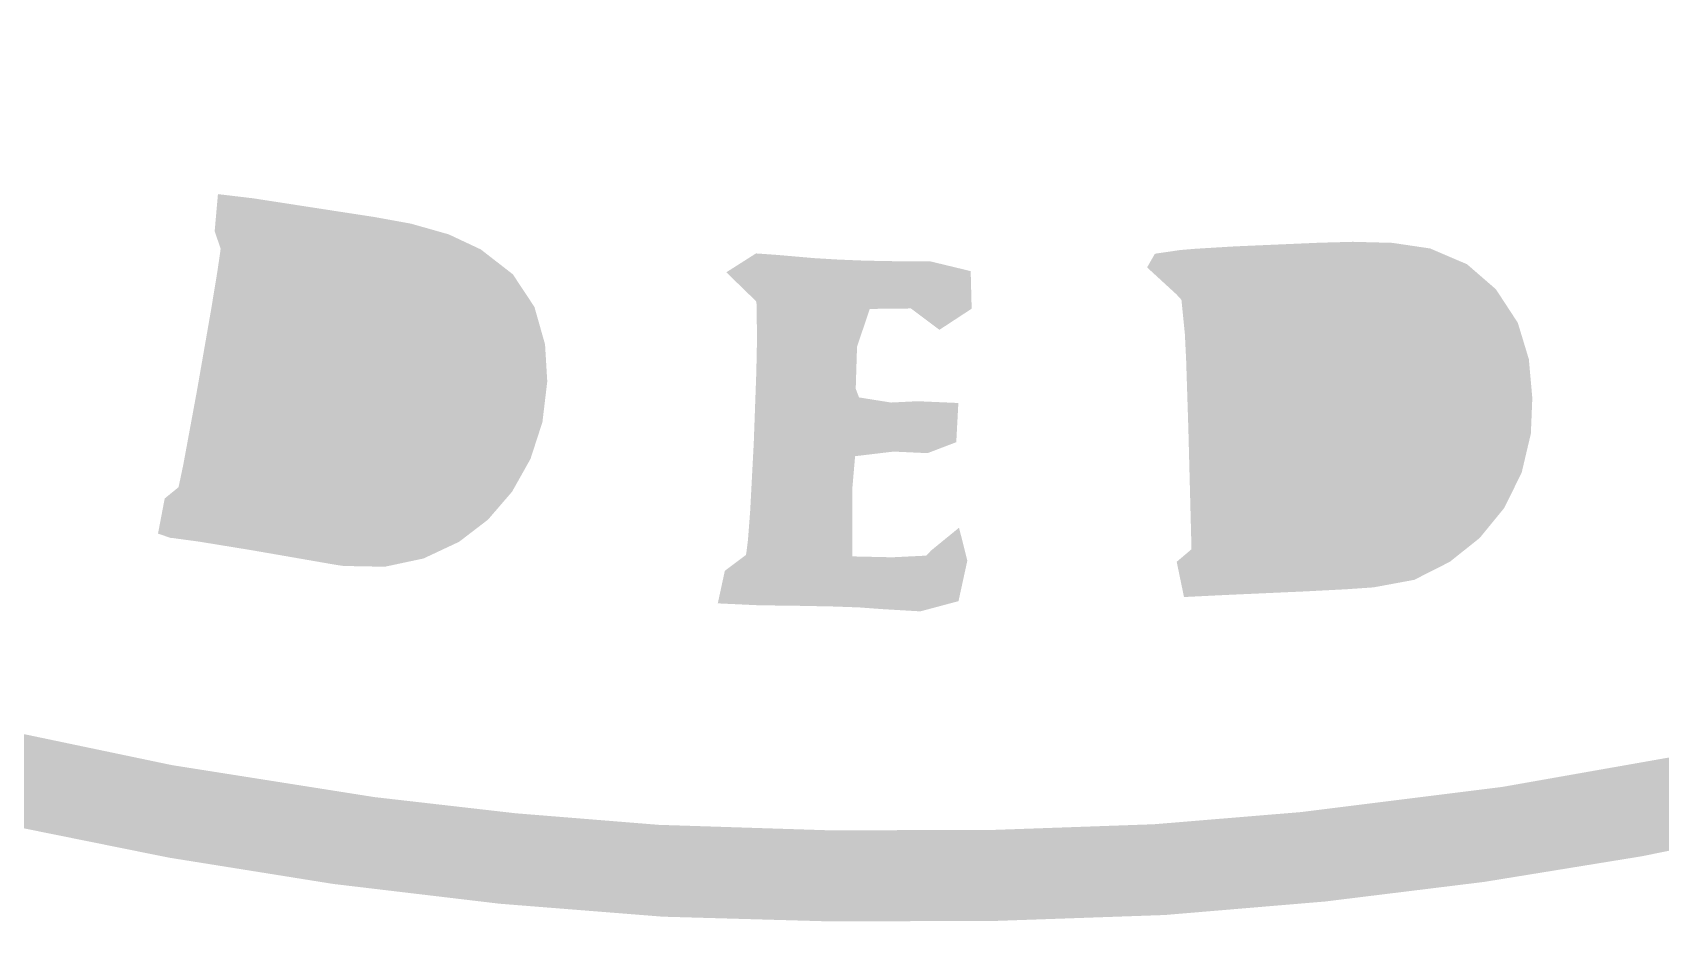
# Model space of a CAD drawing. Extents: x -0.9 to 0.9, y -0.9 to 0.9.
# Drawn here: x -0.1924 to 0.1683, y -0.8992 to -0.7024 of the extents above; entities that cross this region are included whole.
import ezdxf

# ---------------------------------------------------------------- set-up
doc = ezdxf.new("R2010")
doc.units = 0
doc.header["$LTSCALE"] = 0.01
doc.header["$MEASUREMENT"] = 0
doc.layers.add('G-ANNO-DETL-LOGO-PATT-COLR', color=7, linetype='Continuous', lineweight=20)

msp = doc.modelspace()

# ---------------------------------------------------------------- hatches: boundary and pattern name
at = {"layer": 'G-ANNO-DETL-LOGO-PATT-COLR', "linetype": 'ByBlock', "lineweight": -2, "transparency": 16777216}
h = msp.add_hatch(color=0, dxfattribs=at)
h.dxf.hatch_style = 1
h.set_gradient(color1=(0, 62, 178), color2=(0, 62, 178), tint=1)
h.paths.add_polyline_path([(-0.55056, -0.71165), (-0.57897, -0.6887), (-0.60667, -0.66419), (-0.63321, -0.63868), (-0.65911, -0.61214), (-0.6838, -0.58473), (-0.70717, -0.55623), (-0.72925, -0.52705), (-0.74986, -0.49739), (-0.76922, -0.467), (-0.78731, -0.43592), (-0.8041, -0.40417), (-0.81959, -0.37181), (-0.83376, -0.33886), (-0.84659, -0.30536), (-0.85807, -0.27135), (-0.86818, -0.23685), (-0.8769, -0.20191), (-0.88428, -0.1662), (-0.8901, -0.1309), (-0.89451, -0.09528), (-0.89752, -0.0594), (-0.89912, -0.02334), (-0.89932, 0.01284), (-0.8981, 0.04908), (-0.89543, 0.08555), (-0.89125, 0.12237), (-0.88558, 0.15884), (-0.87843, 0.19494), (-0.86982, 0.23064), (-0.85977, 0.26588), (-0.84829, 0.30063), (-0.8354, 0.33486), (-0.82112, 0.36852), (-0.80546, 0.40158), (-0.78843, 0.434), (-0.77007, 0.46574), (-0.75037, 0.49676), (-0.72935, 0.52703), (-0.70704, 0.55651), (-0.68351, 0.58508), (-0.65958, 0.61188), (-0.63469, 0.63765), (-0.60885, 0.66238), (-0.58208, 0.68606), (-0.55439, 0.70867), (-0.52578, 0.73022), (-0.49626, 0.75069), (-0.46604, 0.76992), (-0.43459, 0.78819), (-0.40249, 0.8051), (-0.36979, 0.82066), (-0.33653, 0.83485), (-0.30274, 0.84767), (-0.26847, 0.8591), (-0.23376, 0.86913), (-0.19864, 0.87776), (-0.16316, 0.88498), (-0.12735, 0.89077), (-0.09126, 0.89513), (-0.05492, 0.89804), (-0.01838, 0.89951), (0.01832, 0.89951), (0.05515, 0.89804), (0.09206, 0.89509), (0.12767, 0.89082), (0.16314, 0.88511), (0.19824, 0.87801), (0.23295, 0.86953), (0.26723, 0.85967), (0.30104, 0.84846), (0.33436, 0.83591), (0.36715, 0.82204), (0.39937, 0.80686), (0.43099, 0.79038), (0.46198, 0.77262), (0.4923, 0.7536), (0.52192, 0.73332), (0.5508, 0.7118), (0.57892, 0.68907), (0.60678, 0.66468), (0.63355, 0.63883), (0.65927, 0.61246), (0.68393, 0.58503), (0.70664, 0.55748), (0.72827, 0.52903), (0.74869, 0.49984), (0.76788, 0.46995), (0.78629, 0.43858), (0.8038, 0.4057), (0.8199, 0.37215), (0.83458, 0.33797), (0.84782, 0.3032), (0.8596, 0.26787), (0.8699, 0.23201), (0.8783, 0.19751), (0.88534, 0.16259), (0.89096, 0.1277), (0.89523, 0.09229), (0.89826, 0.0552), (0.8993, 0.01834), (0.89945, -0.01856), (0.89819, -0.0553), (0.89517, -0.09223), (0.89075, -0.12871), (0.8849, -0.16474), (0.87765, -0.20033), (0.86898, -0.23546), (0.8589, -0.27013), (0.84742, -0.30434), (0.83452, -0.33808), (0.82022, -0.37135), (0.80451, -0.40415), (0.78739, -0.43647), (0.76897, -0.46814), (0.74967, -0.49839), (0.72904, -0.52794), (0.70715, -0.55675), (0.68406, -0.58473), (0.65984, -0.61184), (0.63455, -0.63799), (0.60825, -0.66313), (0.58102, -0.6872), (0.55291, -0.71012), (0.524, -0.73184), (0.49434, -0.75228), (0.464, -0.77139), (0.43323, -0.78908), (0.40174, -0.80561), (0.36987, -0.82079), (0.33571, -0.83537), (0.30084, -0.84851), (0.26652, -0.85983), (0.23282, -0.86947), (0.19868, -0.87779), (0.16414, -0.88479), (0.12924, -0.89046), (0.094, -0.8948), (0.05846, -0.89779), (0.0212, -0.89909), (-0.01559, -0.89921), (-0.05275, -0.89816), (-0.08891, -0.89529), (-0.12577, -0.89091), (-0.16222, -0.88508), (-0.19823, -0.87781), (-0.23376, -0.86911), (-0.26881, -0.859), (-0.30335, -0.84748), (-0.33735, -0.83455), (-0.37079, -0.82024), (-0.40364, -0.80453), (-0.43589, -0.78746), (-0.46751, -0.76901), (-0.49846, -0.74921), (-0.52875, -0.72806)])
h.paths.add_polyline_path([(-0.69583, 0.53759), (-0.72315, 0.50039), (-0.74736, 0.4636), (-0.76916, 0.42661), (-0.78906, 0.38868), (-0.80705, 0.34987), (-0.82309, 0.31025), (-0.83718, 0.26986), (-0.84928, 0.22877), (-0.85978, 0.18516), (-0.86821, 0.13997), (-0.87429, 0.09418), (-0.87775, 0.05342), (-0.87887, 0.01061), (-0.87873, -0.02667), (-0.87747, -0.05747), (-0.87451, -0.09164), (-0.86889, -0.13543), (-0.8611, -0.17872), (-0.85118, -0.22147), (-0.83914, -0.26361), (-0.82501, -0.30507), (-0.8088, -0.34579), (-0.79053, -0.38571), (-0.77022, -0.42477), (-0.75186, -0.45642), (-0.734, -0.48408), (-0.71042, -0.51827), (-0.68236, -0.55452), (-0.65252, -0.5892), (-0.62099, -0.62229), (-0.58785, -0.65369), (-0.55322, -0.68332), (-0.51718, -0.71111), (-0.47984, -0.73698), (-0.4413, -0.76085), (-0.40321, -0.78182), (-0.365, -0.80044), (-0.32402, -0.8179), (-0.28426, -0.83257), (-0.24397, -0.84523), (-0.20307, -0.8559), (-0.16151, -0.8646), (-0.11664, -0.87168), (-0.08537, -0.87526), (-0.05367, -0.87782), (-0.0154, -0.87905), (0.02098, -0.87893), (0.05613, -0.87769), (0.08863, -0.875), (0.13329, -0.86942), (0.1771, -0.8617), (0.22023, -0.85179), (0.26284, -0.83966), (0.30508, -0.82529), (0.34579, -0.80912), (0.3859, -0.79076), (0.42502, -0.77037), (0.46308, -0.74801), (0.50001, -0.72372), (0.53573, -0.69757), (0.57019, -0.6696), (0.60331, -0.63986), (0.63501, -0.6084), (0.66523, -0.57528), (0.69384, -0.54062), (0.7195, -0.50616), (0.74336, -0.47061), (0.7654, -0.43403), (0.78557, -0.39649), (0.80386, -0.35805), (0.82025, -0.31877), (0.83469, -0.27874), (0.84718, -0.23801), (0.85767, -0.19664), (0.86615, -0.15472), (0.87259, -0.11229), (0.87696, -0.06934), (0.87924, -0.02356), (0.87949, 0.00969), (0.8779, 0.05629), (0.87422, 0.09863), (0.86824, 0.14239), (0.86012, 0.18554), (0.84991, 0.22805), (0.83763, 0.26984), (0.82331, 0.31086), (0.80697, 0.35106), (0.78866, 0.39037), (0.76838, 0.42875), (0.74619, 0.46612), (0.72209, 0.50245), (0.69613, 0.53766), (0.66833, 0.57171), (0.63871, 0.60453), (0.60732, 0.63607), (0.57463, 0.66588), (0.54117, 0.69339), (0.50389, 0.72097), (0.46517, 0.74668), (0.42767, 0.76893), (0.38926, 0.78913), (0.35057, 0.80708), (0.31108, 0.8231), (0.27084, 0.83716), (0.22993, 0.84924), (0.18842, 0.85933), (0.14638, 0.86739), (0.10388, 0.87342), (0.05799, 0.87768), (0.02595, 0.87897), (-0.01096, 0.87908), (-0.05674, 0.87772), (-0.0943, 0.87456), (-0.12725, 0.87036), (-0.17101, 0.86289), (-0.21415, 0.85324), (-0.25661, 0.84146), (-0.29831, 0.82759), (-0.33919, 0.81166), (-0.37918, 0.79373), (-0.4182, 0.77381), (-0.45619, 0.75197), (-0.49308, 0.72823), (-0.5288, 0.70264), (-0.56328, 0.67523), (-0.59645, 0.64606), (-0.62824, 0.61515), (-0.65858, 0.58255), (-0.68741, 0.54829)], flags=16)
h = msp.add_hatch(color=0, dxfattribs=at)
h.dxf.hatch_style = 1
h.set_gradient(color1=(0, 62, 178), color2=(0, 62, 178), tint=1)
h.paths.add_polyline_path([(-0.12536, -0.82022), (-0.14374, -0.81703), (-0.1555, -0.81511), (-0.16156, -0.81429), (-0.16167, -0.81428), (-0.16176, -0.81428), (-0.16177, -0.81427), (-0.16185, -0.81427), (-0.16187, -0.81427), (-0.1646, -0.81333), (-0.16312, -0.80556), (-0.16008, -0.80308), (-0.16008, -0.80307), (-0.16007, -0.80306), (-0.16007, -0.80305), (-0.16005, -0.80298), (-0.16005, -0.80296), (-0.16002, -0.80288), (-0.16002, -0.80286), (-0.15997, -0.80267), (-0.15901, -0.79812), (-0.15601, -0.7819), (-0.15282, -0.76364), (-0.15145, -0.75531), (-0.15079, -0.75079), (-0.15077, -0.7506), (-0.15076, -0.7505), (-0.15076, -0.75049), (-0.15075, -0.7504), (-0.15075, -0.75039), (-0.15075, -0.75035), (-0.15075, -0.7503), (-0.15075, -0.75029), (-0.15074, -0.75026), (-0.15074, -0.75025), (-0.15074, -0.75021), (-0.15074, -0.7502), (-0.15074, -0.75019), (-0.15205, -0.74638), (-0.15132, -0.73816), (-0.14351, -0.73909), (-0.12551, -0.74187), (-0.11664, -0.74323), (-0.10852, -0.74471), (-0.10019, -0.74707), (-0.09309, -0.7504), (-0.08598, -0.75591), (-0.08119, -0.76315), (-0.07884, -0.77144), (-0.07835, -0.77964), (-0.07942, -0.78864), (-0.08207, -0.7968), (-0.08616, -0.80407), (-0.09149, -0.81025), (-0.09789, -0.81515), (-0.10576, -0.81884), (-0.11435, -0.82067), (-0.12352, -0.8205)])
h.paths.add_polyline_path([(-0.11773, -0.80706), (-0.11018, -0.8024), (-0.10504, -0.79488), (-0.10222, -0.78661), (-0.10088, -0.77754), (-0.10156, -0.7685), (-0.10531, -0.7605), (-0.11245, -0.75503), (-0.12069, -0.75276), (-0.12753, -0.75334), (-0.12753, -0.75335), (-0.12754, -0.75335), (-0.12754, -0.75336), (-0.12754, -0.75336), (-0.12755, -0.75337), (-0.12755, -0.75338), (-0.12755, -0.75338), (-0.12756, -0.75339), (-0.12756, -0.7534), (-0.12756, -0.7534), (-0.12758, -0.75344), (-0.12759, -0.75345), (-0.12759, -0.75347), (-0.1276, -0.75347), (-0.1276, -0.75348), (-0.12762, -0.75353), (-0.12762, -0.75354), (-0.12763, -0.75356), (-0.12765, -0.75362), (-0.12766, -0.75364), (-0.12769, -0.75372), (-0.12769, -0.75373), (-0.12772, -0.75382), (-0.12775, -0.75392), (-0.12828, -0.75595), (-0.12976, -0.76272), (-0.13331, -0.78081), (-0.13583, -0.79474), (-0.13725, -0.80396), (-0.13727, -0.80427), (-0.13728, -0.80437), (-0.13729, -0.80447), (-0.13729, -0.8045), (-0.13729, -0.80458), (-0.13729, -0.80461), (-0.13729, -0.80467), (-0.13013, -0.80853), (-0.12137, -0.80798)], flags=16)
h = msp.add_hatch(color=0, dxfattribs=at)
h.dxf.hatch_style = 1
h.set_gradient(color1=(0, 62, 178), color2=(0, 62, 178), tint=1)
h.paths.add_polyline_path([(0.0637, -0.78995), (0.06322, -0.77508), (0.06293, -0.76911), (0.06217, -0.76157), (0.06107, -0.76036), (0.05456, -0.75439), (0.05624, -0.75146), (0.05625, -0.75146), (0.05626, -0.75145), (0.05633, -0.75142), (0.05634, -0.75141), (0.05642, -0.75138), (0.05643, -0.75138), (0.05652, -0.75134), (0.05662, -0.75131), (0.062, -0.75053), (0.06529, -0.75026), (0.07388, -0.74974), (0.09249, -0.74893), (0.10017, -0.74872), (0.10887, -0.74895), (0.11726, -0.75019), (0.12546, -0.75369), (0.13185, -0.75923), (0.1367, -0.76664), (0.13915, -0.77471), (0.13992, -0.7833), (0.1396, -0.79118), (0.13756, -0.79984), (0.13368, -0.80768), (0.12826, -0.8143), (0.12165, -0.81957), (0.11376, -0.82357), (0.10474, -0.82524), (0.09866, -0.82566), (0.0896, -0.82613), (0.07163, -0.82694), (0.06274, -0.82738), (0.06112, -0.81958), (0.0644, -0.8168)])
h.paths.add_polyline_path([(0.09784, -0.8146), (0.106, -0.81143), (0.11259, -0.80556), (0.11646, -0.79732), (0.11684, -0.79128), (0.11684, -0.78472), (0.11632, -0.77623), (0.1129, -0.76779), (0.10667, -0.76148), (0.09821, -0.75881), (0.08949, -0.75898), (0.08545, -0.76168), (0.08545, -0.76171), (0.08544, -0.76172), (0.08544, -0.76173), (0.08543, -0.76181), (0.08542, -0.76182), (0.08541, -0.76191), (0.08541, -0.76193), (0.0854, -0.76202), (0.08538, -0.76213), (0.08523, -0.76599), (0.08524, -0.77023), (0.0855, -0.78262), (0.08608, -0.79795), (0.08651, -0.80614), (0.08721, -0.81402), (0.08723, -0.81412), (0.08725, -0.81421), (0.08725, -0.81423), (0.08727, -0.81431), (0.08727, -0.81433), (0.08727, -0.81434), (0.08729, -0.81441), (0.0873, -0.81442), (0.0873, -0.81443), (0.0873, -0.81444), (0.08732, -0.8145), (0.08732, -0.81451), (0.08733, -0.81452), (0.08733, -0.81453), (0.08733, -0.81453), (0.08734, -0.81455), (0.08734, -0.81456), (0.08736, -0.81459), (0.08736, -0.8146), (0.08736, -0.8146), (0.08737, -0.81461), (0.08737, -0.81461), (0.08737, -0.81462), (0.08808, -0.81519), (0.09685, -0.81483)], flags=16)
h = msp.add_hatch(color=0, dxfattribs=at)
h.dxf.hatch_style = 1
h.set_gradient(color1=(254, 254, 254), color2=(254, 254, 254), tint=1)
h.paths.add_polyline_path([(-0.10088, -0.77754), (-0.10156, -0.7685), (-0.10531, -0.7605), (-0.11245, -0.75503), (-0.12069, -0.75276), (-0.12753, -0.75334), (-0.12753, -0.75335), (-0.12754, -0.75335), (-0.12754, -0.75336), (-0.12754, -0.75336), (-0.12755, -0.75337), (-0.12755, -0.75338), (-0.12755, -0.75338), (-0.12756, -0.75339), (-0.12756, -0.7534), (-0.12756, -0.7534), (-0.12758, -0.75344), (-0.12759, -0.75345), (-0.12759, -0.75347), (-0.1276, -0.75347), (-0.1276, -0.75348), (-0.12762, -0.75353), (-0.12762, -0.75354), (-0.12763, -0.75356), (-0.12765, -0.75362), (-0.12766, -0.75364), (-0.12769, -0.75372), (-0.12769, -0.75373), (-0.12772, -0.75382), (-0.12775, -0.75392), (-0.12828, -0.75595), (-0.12976, -0.76272), (-0.13331, -0.78081), (-0.13583, -0.79474), (-0.13725, -0.80396), (-0.13727, -0.80427), (-0.13728, -0.80437), (-0.13729, -0.80447), (-0.13729, -0.8045), (-0.13729, -0.80458), (-0.13729, -0.80461), (-0.13729, -0.80467), (-0.13013, -0.80853), (-0.12137, -0.80798), (-0.11773, -0.80706), (-0.11018, -0.8024), (-0.10504, -0.79488), (-0.10222, -0.78661)])
h = msp.add_hatch(color=0, dxfattribs=at)
h.dxf.hatch_style = 1
h.set_gradient(color1=(0, 62, 178), color2=(0, 62, 178), tint=1)
h.paths.add_polyline_path([(-0.03218, -0.76178), (-0.03868, -0.75547), (-0.0321, -0.75129), (-0.02742, -0.75162), (-0.01927, -0.75233), (-0.01395, -0.75265), (-0.00809, -0.75289), (0.00035, -0.75305), (0.00665, -0.75308), (0.01547, -0.75521), (0.01569, -0.76353), (0.00854, -0.76821), (0.00224, -0.76348), (-0.0069, -0.76358), (-0.00971, -0.77197), (-0.01, -0.78125), (-0.00927, -0.78318), (-0.00218, -0.78431), (0.00374, -0.78402), (0.01274, -0.78441), (0.01228, -0.79309), (0.00591, -0.79552), (-0.0016, -0.79517), (-0.01014, -0.79619), (-0.01075, -0.80328), (-0.01077, -0.81838), (-0.00193, -0.81858), (0.00562, -0.81821), (0.0067, -0.81708), (0.01289, -0.81203), (0.01473, -0.81931), (0.01277, -0.82829), (0.00432, -0.83055), (-0.00421, -0.83005), (-0.00922, -0.82968), (-0.01514, -0.82947), (-0.02322, -0.82931), (-0.03139, -0.82921), (-0.04038, -0.82879), (-0.04039, -0.82879), (-0.04047, -0.82878), (-0.04048, -0.82877), (-0.04049, -0.82877), (-0.04055, -0.82875), (-0.04056, -0.82875), (-0.039, -0.82156), (-0.03436, -0.81808), (-0.03435, -0.81807), (-0.03435, -0.81806), (-0.03434, -0.81805), (-0.03434, -0.81804), (-0.03432, -0.81798), (-0.03432, -0.81796), (-0.03431, -0.81795), (-0.03429, -0.81787), (-0.03429, -0.81786), (-0.03427, -0.81777), (-0.03425, -0.81767), (-0.03387, -0.81466), (-0.03338, -0.80818), (-0.0326, -0.79339), (-0.03203, -0.77769), (-0.03187, -0.77006), (-0.03198, -0.76247), (-0.03199, -0.76237), (-0.032, -0.76227), (-0.03201, -0.76226), (-0.03202, -0.76218), (-0.03202, -0.76216), (-0.03202, -0.76215), (-0.03204, -0.76208), (-0.03204, -0.76207), (-0.03204, -0.76206), (-0.03205, -0.76205), (-0.03205, -0.76204), (-0.03206, -0.76199), (-0.03207, -0.76199), (-0.03207, -0.76198), (-0.03207, -0.76197), (-0.03208, -0.76196), (-0.03208, -0.76196), (-0.03208, -0.76195)])
h = msp.add_hatch(color=0, dxfattribs=at)
h.dxf.hatch_style = 1
h.set_gradient(color1=(254, 254, 254), color2=(254, 254, 254), tint=1)
h.paths.add_polyline_path([(0.09784, -0.8146), (0.106, -0.81143), (0.11259, -0.80556), (0.11646, -0.79732), (0.11684, -0.79128), (0.11684, -0.78472), (0.11632, -0.77623), (0.1129, -0.76779), (0.10667, -0.76148), (0.09821, -0.75881), (0.08949, -0.75898), (0.08545, -0.76168), (0.08545, -0.76171), (0.08544, -0.76172), (0.08544, -0.76173), (0.08543, -0.76181), (0.08542, -0.76182), (0.08541, -0.76191), (0.08541, -0.76193), (0.0854, -0.76202), (0.08538, -0.76213), (0.08523, -0.76599), (0.08524, -0.77023), (0.0855, -0.78262), (0.08608, -0.79795), (0.08651, -0.80614), (0.08721, -0.81402), (0.08723, -0.81412), (0.08725, -0.81421), (0.08725, -0.81423), (0.08727, -0.81431), (0.08727, -0.81433), (0.08727, -0.81434), (0.08729, -0.81441), (0.0873, -0.81442), (0.0873, -0.81443), (0.0873, -0.81444), (0.08732, -0.8145), (0.08732, -0.81451), (0.08733, -0.81452), (0.08733, -0.81453), (0.08733, -0.81453), (0.08734, -0.81455), (0.08734, -0.81456), (0.08736, -0.81459), (0.08736, -0.8146), (0.08736, -0.8146), (0.08737, -0.81461), (0.08737, -0.81461), (0.08737, -0.81462), (0.08808, -0.81519), (0.09685, -0.81483)])

doc.saveas('drawing.dxf')
